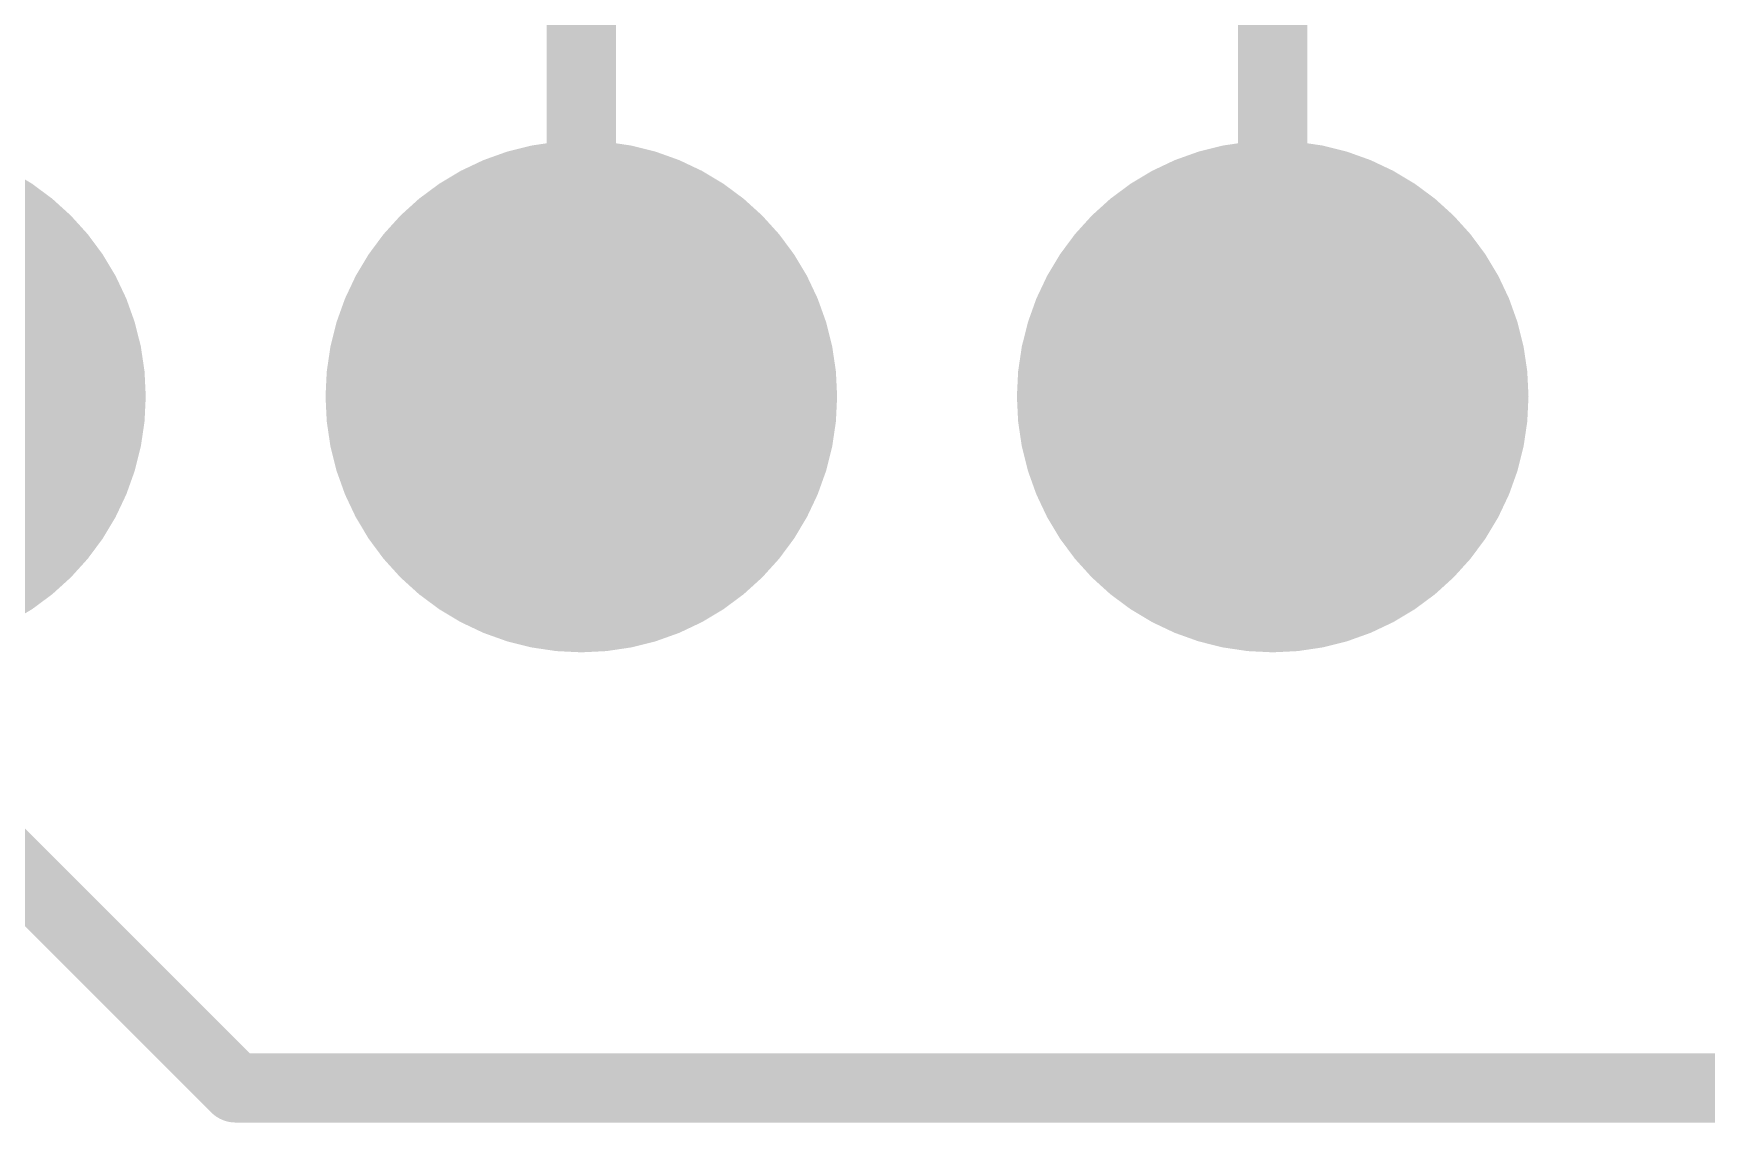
# Model space of a CAD drawing. Extents: x -15.6 to 66.2, y -11.4 to 53.5.
# Drawn here: x 18.31 to 24.45, y 18.92 to 22.92 of the extents above; entities that cross this region are included whole.
import ezdxf

# ---------------------------------------------------------------- set-up
doc = ezdxf.new("R2010")
doc.units = 0
for name, color, linetype in [('1', 12, 'CONTINUOUS'), ('16', 132, 'CONTINUOUS'), ('17', 110, 'CONTINUOUS')]:
    doc.layers.add(name, color=color, linetype=linetype)

# ---------------------------------------------------------------- blocks, each defined once
blk = doc.blocks.new('ROUNDP')
at = {"const_width": 0.5}
blk.add_lwpolyline([(0, -0.25, 1), (0, 0.25, 1), (0, -0.25)], format="xyb", dxfattribs=at)

msp = doc.modelspace()

# ---------------------------------------------------------------- linework, layer by layer
at = {"layer": '1', "const_width": 0.254}
for points in [[(22.86, 24.13), (22.86, 21.59)], [(17.78, 20.32), (19.05, 19.05)], [(19.05, 19.05), (36.83, 19.05)]]:
    msp.add_lwpolyline(points, dxfattribs=at)
at = {"layer": '1', "const_width": 0.127}
for points in [[(22.7965, 21.59, 1), (22.9235, 21.59)], [(19.05, 19.1135, 1), (19.05, 18.9865)], [(19.0051, 19.0051, 1), (19.0949, 19.0949)]]:
    msp.add_lwpolyline(points, format="xyb", dxfattribs=at)
at = {"layer": '16', "const_width": 0.254}
msp.add_lwpolyline([(20.32, 21.59), (20.32, 25.4)], dxfattribs=at)
at = {"layer": '16', "const_width": 0.127}
msp.add_lwpolyline([(20.2565, 21.59, 1), (20.3835, 21.59)], format="xyb", dxfattribs=at)

# ---------------------------------------------------------------- block references
at = {"layer": '17', "xscale": 1.8796, "yscale": 1.8796, "rotation": 270}
for p in [(17.78, 21.59), (17.78, 21.59), (20.32, 21.59), (20.32, 21.59), (22.86, 21.59), (22.86, 21.59)]:
    msp.add_blockref('ROUNDP', p, dxfattribs=at)

doc.saveas('drawing.dxf')
